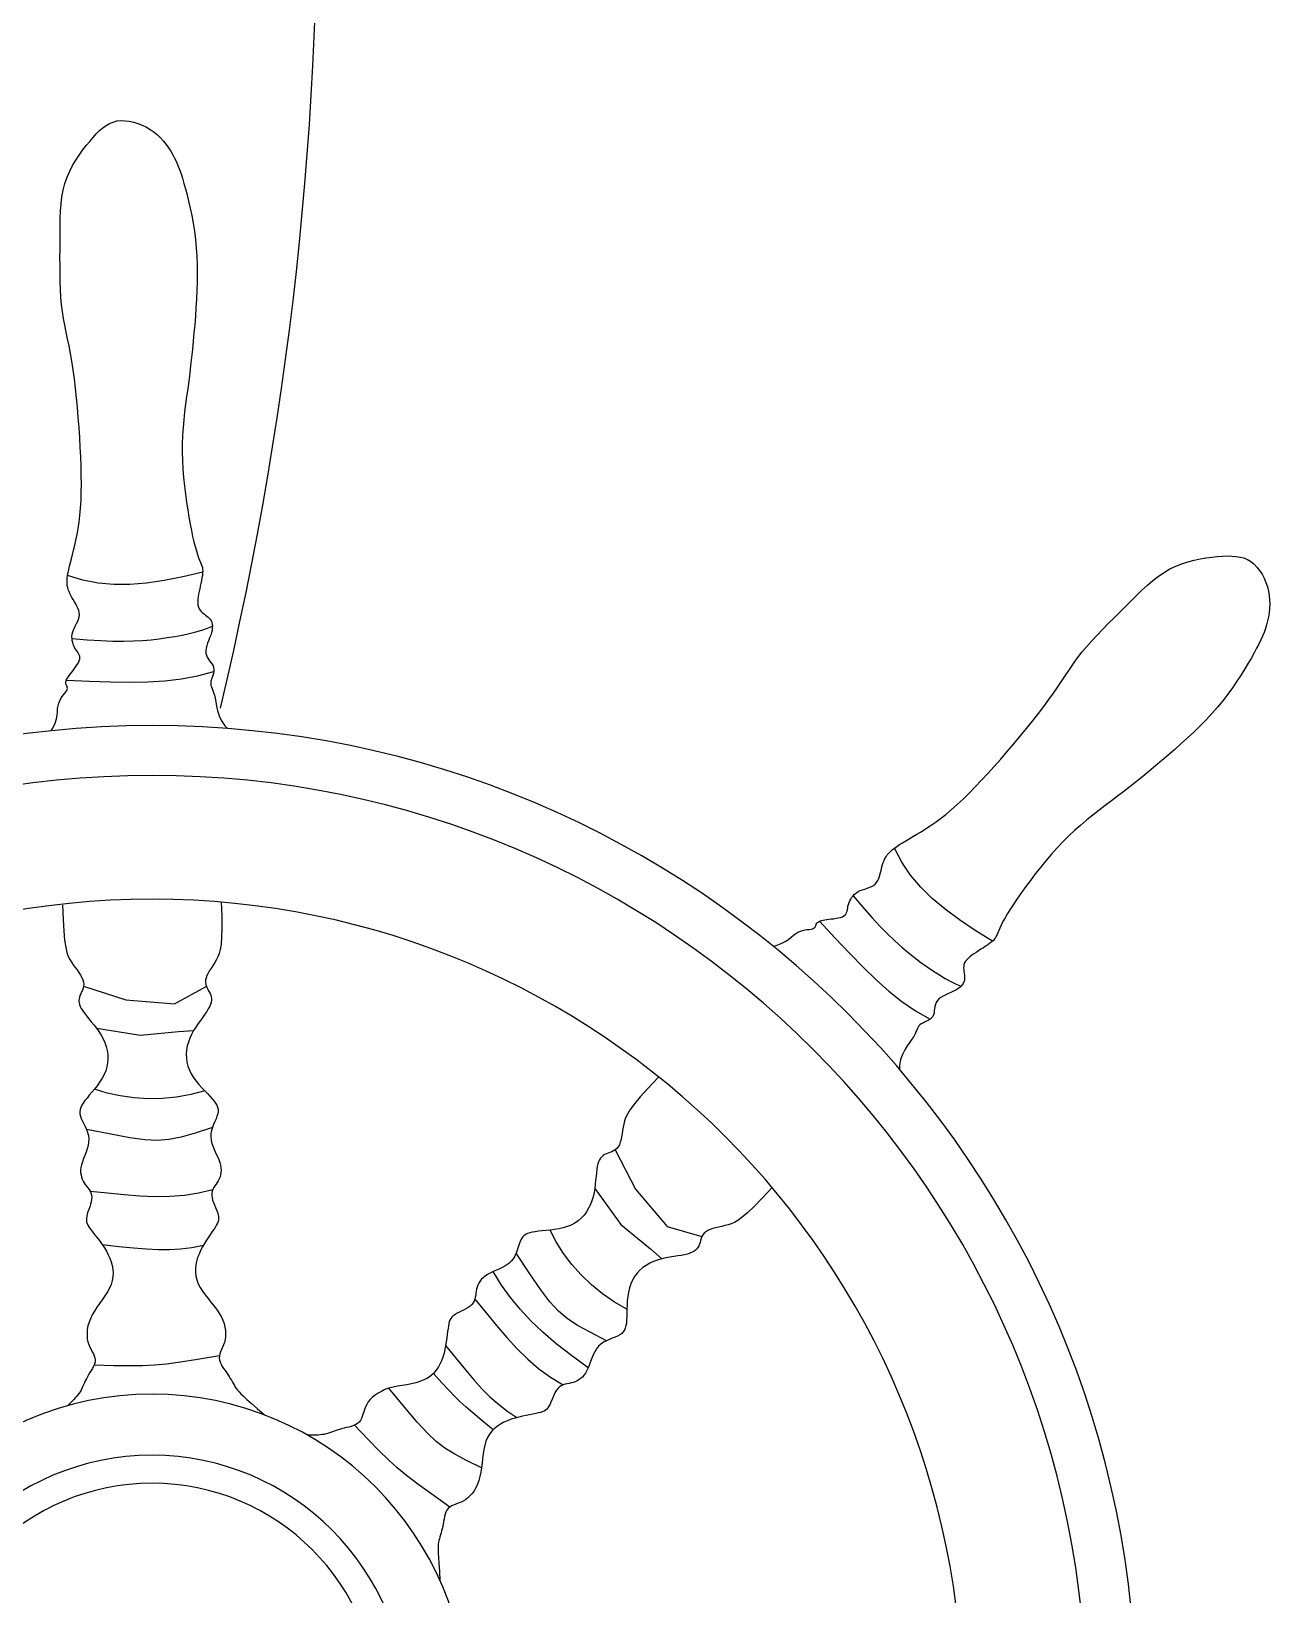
# Model space of a CAD drawing. Header units: millimetres. Extents: x -37 to 8970, y -2 to 4773.
# Drawn here: x 7653.3 to 7745.9, y 1291.1 to 1408.1 of the extents above; entities that cross this region are included whole.
import ezdxf

# ---------------------------------------------------------------- set-up
doc = ezdxf.new("R2010")
doc.units = ezdxf.units.MM

msp = doc.modelspace()

# ---------------------------------------------------------------- linework, layer by layer
at = {"color": 18, "true_color": 0x000000}
for p, q in [((7658.37, 1400.68), (7658.61, 1400.89)), ((7658.61, 1400.89), (7658.86, 1401.07)), ((7658.86, 1401.07), (7659.11, 1401.21)), ((7659.11, 1401.21), (7659.38, 1401.32)), ((7659.38, 1401.32), (7659.66, 1401.4)), ((7659.66, 1401.4), (7659.96, 1401.43)), ((7659.96, 1401.43), (7660.27, 1401.42)), ((7660.27, 1401.42), (7660.59, 1401.38)), ((7660.59, 1401.38), (7660.92, 1401.31)), ((7660.92, 1401.31), (7661.24, 1401.21)), ((7661.24, 1401.21), (7661.56, 1401.08)), ((7661.56, 1401.08), (7661.87, 1400.93)), ((7661.87, 1400.93), (7662.16, 1400.76)), ((7657.37, 1399.56), (7657.63, 1399.87)), ((7657.63, 1399.87), (7657.88, 1400.17)), ((7657.88, 1400.17), (7658.12, 1400.44)), ((7658.12, 1400.44), (7658.37, 1400.68)), ((7662.16, 1400.76), (7662.44, 1400.56)), ((7662.44, 1400.56), (7662.69, 1400.35)), ((7662.69, 1400.35), (7662.92, 1400.13)), ((7662.92, 1400.13), (7663.14, 1399.89)), ((7663.14, 1399.89), (7663.34, 1399.64)), ((7663.34, 1399.64), (7663.52, 1399.39)), ((7656.35, 1398.06), (7656.59, 1398.46)), ((7656.59, 1398.46), (7656.84, 1398.85)), ((7656.84, 1398.85), (7657.1, 1399.21)), ((7657.1, 1399.21), (7657.37, 1399.56)), ((7663.52, 1399.39), (7663.69, 1399.13)), ((7663.69, 1399.13), (7663.84, 1398.87)), ((7663.84, 1398.87), (7663.98, 1398.61)), ((7663.98, 1398.61), (7664.11, 1398.34)), ((7655.93, 1397.18), (7656.13, 1397.63)), ((7656.13, 1397.63), (7656.35, 1398.06)), ((7664.11, 1398.34), (7664.23, 1398.06)), ((7664.23, 1398.06), (7664.35, 1397.76)), ((7664.35, 1397.76), (7664.46, 1397.45)), ((7664.46, 1397.45), (7664.57, 1397.11)), ((7655.55, 1395.72), (7655.64, 1396.23)), ((7655.64, 1396.23), (7655.77, 1396.71)), ((7655.77, 1396.71), (7655.93, 1397.18)), ((7664.57, 1397.11), (7664.68, 1396.73)), ((7664.68, 1396.73), (7664.79, 1396.32)), ((7664.79, 1396.32), (7664.91, 1395.88)), ((7655.44, 1394.67), (7655.49, 1395.2)), ((7655.49, 1395.2), (7655.55, 1395.72)), ((7664.91, 1395.88), (7665.03, 1395.39)), ((7665.03, 1395.39), (7665.15, 1394.87)), ((7655.41, 1393.55), (7655.42, 1394.12)), ((7655.42, 1394.12), (7655.44, 1394.67)), ((7665.15, 1394.87), (7665.26, 1394.32)), ((7665.26, 1394.32), (7665.37, 1393.74)), ((7655.41, 1392.97), (7655.41, 1393.55)), ((7655.41, 1392.38), (7655.41, 1392.97)), ((7665.37, 1393.74), (7665.46, 1393.15)), ((7665.46, 1393.15), (7665.54, 1392.53)), ((7655.4, 1391.18), (7655.41, 1391.78)), ((7655.41, 1391.78), (7655.41, 1392.38)), ((7665.54, 1392.53), (7665.6, 1391.91)), ((7665.6, 1391.91), (7665.65, 1391.28)), ((7655.41, 1390.57), (7655.4, 1391.18)), ((7655.41, 1389.96), (7655.41, 1390.57)), ((7665.65, 1391.28), (7665.67, 1390.64)), ((7665.67, 1390.64), (7665.68, 1390)), ((7655.42, 1389.36), (7655.41, 1389.96)), ((7655.45, 1388.78), (7655.42, 1389.36)), ((7665.67, 1389.35), (7665.65, 1388.71)), ((7665.68, 1390), (7665.67, 1389.35)), ((7655.48, 1388.21), (7655.45, 1388.78)), ((7655.53, 1387.65), (7655.48, 1388.21)), ((7665.62, 1388.06), (7665.58, 1387.42)), ((7665.65, 1388.71), (7665.62, 1388.06)), ((7655.6, 1387.13), (7655.53, 1387.65)), ((7655.68, 1386.61), (7655.6, 1387.13)), ((7665.54, 1386.78), (7665.49, 1386.15)), ((7665.58, 1387.42), (7665.54, 1386.78)), ((7655.77, 1386.11), (7655.68, 1386.61)), ((7655.87, 1385.6), (7655.77, 1386.11)), ((7655.97, 1385.09), (7655.87, 1385.6)), ((7665.49, 1386.15), (7665.43, 1385.53)), ((7656.08, 1384.56), (7655.97, 1385.09)), ((7656.19, 1384), (7656.08, 1384.56)), ((7665.38, 1384.91), (7665.32, 1384.3)), ((7665.43, 1385.53), (7665.38, 1384.91)), ((7656.29, 1383.41), (7656.19, 1384)), ((7656.39, 1382.77), (7656.29, 1383.41)), ((7665.25, 1383.7), (7665.18, 1383.1)), ((7665.32, 1384.3), (7665.25, 1383.7)), ((7656.48, 1382.1), (7656.39, 1382.77)), ((7656.56, 1381.4), (7656.48, 1382.1)), ((7665.11, 1382.51), (7665.04, 1381.92)), ((7665.18, 1383.1), (7665.11, 1382.51)), ((7656.64, 1380.68), (7656.56, 1381.4)), ((7664.96, 1381.34), (7664.88, 1380.77)), ((7665.04, 1381.92), (7664.96, 1381.34)), ((7656.71, 1379.94), (7656.64, 1380.68)), ((7656.77, 1379.2), (7656.71, 1379.94)), ((7664.8, 1380.19), (7664.72, 1379.62)), ((7664.88, 1380.77), (7664.8, 1380.19)), ((7656.83, 1378.45), (7656.77, 1379.2)), ((7664.66, 1379.04), (7664.61, 1378.45)), ((7664.72, 1379.62), (7664.66, 1379.04)), ((7656.88, 1377.71), (7656.83, 1378.45)), ((7656.92, 1376.97), (7656.88, 1377.71)), ((7664.57, 1377.85), (7664.55, 1377.24)), ((7664.61, 1378.45), (7664.57, 1377.85)), ((7656.96, 1376.26), (7656.92, 1376.97)), ((7656.99, 1375.56), (7656.96, 1376.26)), ((7664.55, 1377.24), (7664.55, 1376.62)), ((7664.55, 1376.62), (7664.57, 1375.98)), ((7657, 1374.88), (7656.99, 1375.56)), ((7664.57, 1375.98), (7664.6, 1375.34)), ((7664.6, 1375.34), (7664.65, 1374.7)), ((7657.01, 1374.22), (7657, 1374.88)), ((7657, 1373.59), (7657.01, 1374.22)), ((7664.65, 1374.7), (7664.72, 1374.07)), ((7664.72, 1374.07), (7664.79, 1373.46)), ((7656.95, 1372.41), (7656.99, 1372.98)), ((7656.99, 1372.98), (7657, 1373.59)), ((7664.79, 1373.46), (7664.87, 1372.86)), ((7664.87, 1372.86), (7664.96, 1372.28)), ((7656.84, 1371.37), (7656.9, 1371.87)), ((7656.9, 1371.87), (7656.95, 1372.41)), ((7664.96, 1372.28), (7665.05, 1371.74)), ((7665.05, 1371.74), (7665.14, 1371.22)), ((7656.6, 1370.03), (7656.69, 1370.45)), ((7656.69, 1370.45), (7656.77, 1370.89)), ((7656.77, 1370.89), (7656.84, 1371.37)), ((7665.14, 1371.22), (7665.24, 1370.75)), ((7665.24, 1370.75), (7665.33, 1370.3)), ((7656.34, 1368.95), (7656.42, 1369.28)), ((7656.42, 1369.28), (7656.51, 1369.65)), ((7656.51, 1369.65), (7656.6, 1370.03)), ((7665.33, 1370.3), (7665.43, 1369.9)), ((7665.43, 1369.9), (7665.52, 1369.54)), ((7665.52, 1369.54), (7665.61, 1369.22)), ((7665.61, 1369.22), (7665.7, 1368.94)), ((7656.06, 1367.82), (7656.12, 1368.07)), ((7656.12, 1368.07), (7656.18, 1368.34)), ((7656.18, 1368.34), (7656.26, 1368.63)), ((7656.26, 1368.63), (7656.34, 1368.95)), ((7665.7, 1368.94), (7665.78, 1368.71)), ((7665.78, 1368.71), (7665.85, 1368.52)), ((7665.85, 1368.52), (7665.92, 1368.36)), ((7665.92, 1368.36), (7665.98, 1368.22)), ((7665.98, 1368.22), (7666.03, 1368.1)), ((7666.03, 1368.1), (7666.06, 1367.98)), ((7738.45, 1367.87), (7738.89, 1368.08)), ((7738.89, 1368.08), (7739.34, 1368.26)), ((7739.34, 1368.26), (7739.8, 1368.41)), ((7739.8, 1368.41), (7740.26, 1368.53)), ((7740.26, 1368.53), (7740.71, 1368.62)), ((7740.71, 1368.62), (7741.16, 1368.69)), ((7741.16, 1368.69), (7741.58, 1368.75)), ((7741.58, 1368.75), (7741.99, 1368.79)), ((7741.99, 1368.79), (7742.38, 1368.82)), ((7742.38, 1368.82), (7742.74, 1368.84)), ((7742.74, 1368.84), (7743.09, 1368.83)), ((7743.09, 1368.83), (7743.41, 1368.81)), ((7743.41, 1368.81), (7743.71, 1368.76)), ((7743.71, 1368.76), (7743.99, 1368.69)), ((7743.99, 1368.69), (7744.26, 1368.58)), ((7744.26, 1368.58), (7744.51, 1368.43)), ((7744.51, 1368.43), (7744.74, 1368.24)), ((7744.74, 1368.24), (7744.96, 1368.01)), ((7655.93, 1366.98), (7655.95, 1367.17)), ((7655.94, 1366.8), (7655.93, 1366.98)), ((7655.95, 1367.17), (7655.97, 1367.37)), ((7655.97, 1367.37), (7656.01, 1367.59)), ((7656.01, 1367.59), (7656.06, 1367.82)), ((7665.99, 1367), (7665.95, 1366.79)), ((7666.03, 1367.19), (7665.99, 1367)), ((7666.06, 1367.38), (7666.03, 1367.19)), ((7666.06, 1367.98), (7666.08, 1367.85)), ((7666.08, 1367.56), (7666.06, 1367.38)), ((7666.08, 1367.85), (7666.09, 1367.71)), ((7666.09, 1367.71), (7666.08, 1367.56)), ((7736.77, 1366.65), (7737.18, 1367)), ((7737.18, 1367), (7737.59, 1367.32)), ((7737.59, 1367.32), (7738.01, 1367.61)), ((7738.01, 1367.61), (7738.45, 1367.87)), ((7744.96, 1368.01), (7745.16, 1367.76)), ((7745.16, 1367.76), (7745.34, 1367.48)), ((7745.34, 1367.48), (7745.5, 1367.18)), ((7745.5, 1367.18), (7745.63, 1366.86)), ((7745.63, 1366.86), (7745.74, 1366.54)), ((7655.95, 1366.63), (7655.94, 1366.8)), ((7655.98, 1366.47), (7655.95, 1366.63)), ((7656.02, 1366.32), (7655.98, 1366.47)), ((7656.08, 1366.17), (7656.02, 1366.32)), ((7656.14, 1366.02), (7656.08, 1366.17)), ((7656.21, 1365.87), (7656.14, 1366.02)), ((7656.3, 1365.72), (7656.21, 1365.87)), ((7656.39, 1365.57), (7656.3, 1365.72)), ((7665.74, 1365.79), (7665.72, 1365.62)), ((7665.77, 1365.98), (7665.74, 1365.79)), ((7665.81, 1366.18), (7665.77, 1365.98)), ((7665.86, 1366.38), (7665.81, 1366.18)), ((7665.9, 1366.59), (7665.86, 1366.38)), ((7665.95, 1366.79), (7665.9, 1366.59)), ((7735.55, 1365.48), (7735.96, 1365.89)), ((7735.96, 1365.89), (7736.36, 1366.28)), ((7736.36, 1366.28), (7736.77, 1366.65)), ((7745.74, 1366.54), (7745.83, 1366.21)), ((7745.83, 1366.21), (7745.88, 1365.88)), ((7745.88, 1365.88), (7745.91, 1365.55)), ((7656.49, 1365.41), (7656.39, 1365.57)), ((7656.58, 1365.25), (7656.49, 1365.41)), ((7656.67, 1365.09), (7656.58, 1365.25)), ((7656.75, 1364.92), (7656.67, 1365.09)), ((7656.81, 1364.76), (7656.75, 1364.92)), ((7656.85, 1364.6), (7656.81, 1364.76)), ((7656.86, 1364.43), (7656.85, 1364.6)), ((7665.72, 1365.62), (7665.71, 1365.45)), ((7665.71, 1365.45), (7665.71, 1365.29)), ((7665.71, 1365.29), (7665.73, 1365.15)), ((7665.73, 1365.15), (7665.76, 1365.01)), ((7665.76, 1365.01), (7665.81, 1364.89)), ((7665.81, 1364.89), (7665.89, 1364.78)), ((7665.89, 1364.78), (7665.97, 1364.68)), ((7665.97, 1364.68), (7666.07, 1364.59)), ((7666.07, 1364.59), (7666.18, 1364.51)), ((7734.27, 1364.21), (7734.7, 1364.64)), ((7734.7, 1364.64), (7735.13, 1365.06)), ((7735.13, 1365.06), (7735.55, 1365.48)), ((7745.87, 1364.59), (7745.82, 1364.28)), ((7745.9, 1364.9), (7745.87, 1364.59)), ((7745.92, 1365.22), (7745.9, 1364.9)), ((7745.91, 1365.55), (7745.92, 1365.22)), ((7656.41, 1363.31), (7656.48, 1363.47)), ((7656.48, 1363.47), (7656.57, 1363.63)), ((7656.57, 1363.63), (7656.65, 1363.79)), ((7656.65, 1363.79), (7656.73, 1363.95)), ((7656.73, 1363.95), (7656.79, 1364.11)), ((7656.79, 1364.11), (7656.84, 1364.27)), ((7656.84, 1364.27), (7656.86, 1364.43)), ((7666.18, 1364.51), (7666.29, 1364.42)), ((7666.29, 1364.42), (7666.4, 1364.34)), ((7666.4, 1364.34), (7666.5, 1364.25)), ((7666.5, 1364.25), (7666.6, 1364.16)), ((7666.6, 1364.16), (7666.67, 1364.07)), ((7666.67, 1364.07), (7666.73, 1363.96)), ((7666.73, 1363.96), (7666.77, 1363.84)), ((7666.77, 1363.84), (7666.8, 1363.72)), ((7666.8, 1363.43), (7666.78, 1363.27)), ((7666.8, 1363.72), (7666.81, 1363.58)), ((7666.81, 1363.58), (7666.8, 1363.43)), ((7733.01, 1362.92), (7733.42, 1363.35)), ((7733.42, 1363.35), (7733.84, 1363.78)), ((7733.84, 1363.78), (7734.27, 1364.21)), ((7745.59, 1363.4), (7745.49, 1363.12)), ((7745.68, 1363.68), (7745.59, 1363.4)), ((7745.75, 1363.98), (7745.68, 1363.68)), ((7745.82, 1364.28), (7745.75, 1363.98)), ((7656.3, 1362.82), (7656.32, 1362.99)), ((7656.31, 1362.66), (7656.3, 1362.82)), ((7656.32, 1362.51), (7656.31, 1362.66)), ((7656.32, 1362.99), (7656.36, 1363.15)), ((7656.36, 1362.36), (7656.32, 1362.51)), ((7656.36, 1363.15), (7656.41, 1363.31)), ((7656.4, 1362.21), (7656.36, 1362.36)), ((7656.46, 1362.07), (7656.4, 1362.21)), ((7666.45, 1362.32), (7666.39, 1362.12)), ((7666.53, 1362.53), (7666.45, 1362.32)), ((7666.6, 1362.72), (7666.53, 1362.53)), ((7666.68, 1362.92), (7666.6, 1362.72)), ((7666.74, 1363.1), (7666.68, 1362.92)), ((7666.78, 1363.27), (7666.74, 1363.1)), ((7732.23, 1362.05), (7732.61, 1362.48)), ((7732.61, 1362.48), (7733.01, 1362.92)), ((7745.11, 1362.24), (7744.94, 1361.93)), ((7745.25, 1362.55), (7745.11, 1362.24)), ((7745.38, 1362.84), (7745.25, 1362.55)), ((7745.49, 1363.12), (7745.38, 1362.84)), ((7656.52, 1361.95), (7656.46, 1362.07)), ((7656.59, 1361.83), (7656.52, 1361.95)), ((7656.67, 1361.73), (7656.59, 1361.83)), ((7656.74, 1361.63), (7656.67, 1361.73)), ((7656.8, 1361.53), (7656.74, 1361.63)), ((7656.85, 1361.43), (7656.8, 1361.53)), ((7656.89, 1361.33), (7656.85, 1361.43)), ((7656.85, 1360.98), (7656.89, 1361.11)), ((7656.9, 1361.22), (7656.89, 1361.33)), ((7656.89, 1361.11), (7656.9, 1361.22)), ((7666.34, 1361.93), (7666.31, 1361.74)), ((7666.31, 1361.74), (7666.32, 1361.57)), ((7666.32, 1361.57), (7666.36, 1361.41)), ((7666.39, 1362.12), (7666.34, 1361.93)), ((7666.36, 1361.41), (7666.42, 1361.26)), ((7666.42, 1361.26), (7666.51, 1361.12)), ((7666.51, 1361.12), (7666.6, 1360.99)), ((7731.24, 1360.79), (7731.54, 1361.21)), ((7731.54, 1361.21), (7731.87, 1361.63)), ((7731.87, 1361.63), (7732.23, 1362.05)), ((7744.55, 1361.21), (7744.31, 1360.81)), ((7744.76, 1361.58), (7744.55, 1361.21)), ((7744.94, 1361.93), (7744.76, 1361.58)), ((7656.01, 1359.77), (7656.09, 1359.89)), ((7656.09, 1359.89), (7656.18, 1360.01)), ((7656.18, 1360.01), (7656.28, 1360.14)), ((7656.28, 1360.14), (7656.38, 1360.27)), ((7656.38, 1360.27), (7656.49, 1360.42)), ((7656.49, 1360.42), (7656.6, 1360.56)), ((7656.6, 1360.56), (7656.7, 1360.71)), ((7656.7, 1360.71), (7656.78, 1360.85)), ((7656.78, 1360.85), (7656.85, 1360.98)), ((7666.6, 1360.99), (7666.7, 1360.86)), ((7666.7, 1360.86), (7666.79, 1360.74)), ((7666.79, 1360.74), (7666.86, 1360.61)), ((7666.83, 1359.9), (7666.79, 1359.75)), ((7666.88, 1360.04), (7666.83, 1359.9)), ((7666.86, 1360.61), (7666.9, 1360.48)), ((7666.91, 1360.19), (7666.88, 1360.04)), ((7666.9, 1360.48), (7666.92, 1360.34)), ((7666.92, 1360.34), (7666.91, 1360.19)), ((7730.37, 1359.5), (7730.66, 1359.94)), ((7730.66, 1359.94), (7730.95, 1360.37)), ((7730.95, 1360.37), (7731.24, 1360.79)), ((7743.77, 1359.93), (7743.46, 1359.46)), ((7744.05, 1360.38), (7743.77, 1359.93)), ((7744.31, 1360.81), (7744.05, 1360.38)), ((7655.77, 1358.56), (7655.85, 1358.67)), ((7655.84, 1359.35), (7655.85, 1359.42)), ((7655.84, 1359.28), (7655.84, 1359.35)), ((7655.86, 1359.22), (7655.84, 1359.28)), ((7655.85, 1359.42), (7655.87, 1359.5)), ((7655.85, 1358.67), (7655.91, 1358.76)), ((7655.88, 1359.16), (7655.86, 1359.22)), ((7655.87, 1359.5), (7655.9, 1359.58)), ((7655.91, 1359.11), (7655.88, 1359.16)), ((7655.9, 1359.58), (7655.95, 1359.67)), ((7655.93, 1359.05), (7655.91, 1359.11)), ((7655.91, 1358.76), (7655.94, 1358.85)), ((7655.95, 1358.99), (7655.93, 1359.05)), ((7655.94, 1358.85), (7655.96, 1358.92)), ((7655.95, 1359.67), (7656.01, 1359.77)), ((7655.96, 1358.92), (7655.95, 1358.99)), ((7666.7, 1359.48), (7666.68, 1359.36)), ((7666.68, 1359.36), (7666.68, 1359.25)), ((7666.68, 1359.25), (7666.7, 1359.14)), ((7666.74, 1359.61), (7666.7, 1359.48)), ((7666.7, 1359.14), (7666.74, 1359.04)), ((7666.79, 1359.75), (7666.74, 1359.61)), ((7666.74, 1359.04), (7666.79, 1358.92)), ((7666.79, 1358.92), (7666.84, 1358.78)), ((7666.84, 1358.78), (7666.9, 1358.62)), ((7729.75, 1358.58), (7730.07, 1359.05)), ((7730.07, 1359.05), (7730.37, 1359.5)), ((7743.13, 1358.98), (7742.78, 1358.49)), ((7743.46, 1359.46), (7743.13, 1358.98)), ((7655.23, 1357.41), (7655.26, 1357.62)), ((7655.26, 1357.62), (7655.31, 1357.82)), ((7655.31, 1357.82), (7655.39, 1358)), ((7655.39, 1358), (7655.48, 1358.16)), ((7655.48, 1358.16), (7655.58, 1358.31)), ((7655.58, 1358.31), (7655.68, 1358.44)), ((7655.68, 1358.44), (7655.77, 1358.56)), ((7666.9, 1358.62), (7666.96, 1358.43)), ((7666.96, 1358.43), (7667.01, 1358.19)), ((7667.01, 1358.19), (7667.06, 1357.91)), ((7667.06, 1357.91), (7667.11, 1357.59)), ((7667.11, 1357.59), (7667.2, 1357.24)), ((7728.61, 1357.04), (7729.02, 1357.57)), ((7729.02, 1357.57), (7729.4, 1358.09)), ((7729.4, 1358.09), (7729.75, 1358.58)), ((7742, 1357.52), (7741.59, 1357.04)), ((7742.4, 1358), (7742, 1357.52)), ((7742.78, 1358.49), (7742.4, 1358)), ((7655.04, 1356.32), (7655.14, 1356.64)), ((7655.14, 1356.64), (7655.19, 1356.93)), ((7655.19, 1356.93), (7655.22, 1357.18)), ((7655.22, 1357.18), (7655.23, 1357.41)), ((7667.2, 1357.24), (7667.32, 1356.87)), ((7667.32, 1356.87), (7667.49, 1356.5)), ((7667.49, 1356.5), (7667.74, 1356.13)), ((7727.72, 1355.92), (7728.18, 1356.48)), ((7728.18, 1356.48), (7728.61, 1357.04)), ((7741.15, 1356.57), (7740.7, 1356.11)), ((7741.59, 1357.04), (7741.15, 1356.57)), ((7654.74, 1355.75), (7654.88, 1355.96)), ((7654.88, 1355.96), (7655.04, 1356.32)), ((7667.74, 1356.13), (7667.94, 1355.92)), ((7726.77, 1354.77), (7727.25, 1355.35)), ((7727.25, 1355.35), (7727.72, 1355.92)), ((7739.77, 1355.22), (7739.29, 1354.79)), ((7740.24, 1355.66), (7739.77, 1355.22)), ((7740.7, 1356.11), (7740.24, 1355.66)), ((7725.79, 1353.64), (7726.28, 1354.2)), ((7726.28, 1354.2), (7726.77, 1354.77)), ((7738.81, 1354.36), (7738.33, 1353.94)), ((7739.29, 1354.79), (7738.81, 1354.36)), ((7724.82, 1352.56), (7725.3, 1353.09)), ((7725.3, 1353.09), (7725.79, 1353.64)), ((7737.37, 1353.12), (7736.89, 1352.73)), ((7737.85, 1353.53), (7737.37, 1353.12)), ((7738.33, 1353.94), (7737.85, 1353.53)), ((7723.88, 1351.55), (7724.35, 1352.05)), ((7724.35, 1352.05), (7724.82, 1352.56)), ((7735.95, 1351.96), (7735.47, 1351.58)), ((7736.42, 1352.34), (7735.95, 1351.96)), ((7736.89, 1352.73), (7736.42, 1352.34)), ((7722.53, 1350.23), (7722.97, 1350.64)), ((7722.97, 1350.64), (7723.42, 1351.08)), ((7723.42, 1351.08), (7723.88, 1351.55)), ((7734.07, 1350.5), (7733.61, 1350.15)), ((7734.54, 1350.86), (7734.07, 1350.5)), ((7735.01, 1351.22), (7734.54, 1350.86)), ((7735.47, 1351.58), (7735.01, 1351.22)), ((7721.28, 1349.19), (7721.68, 1349.5)), ((7721.68, 1349.5), (7722.1, 1349.85)), ((7722.1, 1349.85), (7722.53, 1350.23)), ((7732.69, 1349.45), (7732.23, 1349.08)), ((7733.15, 1349.8), (7732.69, 1349.45)), ((7733.61, 1350.15), (7733.15, 1349.8)), ((7719.51, 1348.01), (7719.83, 1348.2)), ((7719.83, 1348.2), (7720.17, 1348.41)), ((7720.17, 1348.41), (7720.52, 1348.65)), ((7720.52, 1348.65), (7720.89, 1348.9)), ((7720.89, 1348.9), (7721.28, 1349.19)), ((7731.33, 1348.31), (7730.88, 1347.89)), ((7731.78, 1348.7), (7731.33, 1348.31)), ((7732.23, 1349.08), (7731.78, 1348.7)), ((7717.68, 1346.85), (7717.84, 1346.98)), ((7717.84, 1346.98), (7718.02, 1347.1)), ((7718.02, 1347.1), (7718.22, 1347.23)), ((7718.22, 1347.23), (7718.44, 1347.37)), ((7718.44, 1347.37), (7718.68, 1347.51)), ((7718.68, 1347.51), (7718.94, 1347.67)), ((7718.94, 1347.67), (7719.21, 1347.83)), ((7719.21, 1347.83), (7719.51, 1348.01)), ((7730.01, 1346.99), (7729.58, 1346.51)), ((7730.44, 1347.45), (7730.01, 1346.99)), ((7730.88, 1347.89), (7730.44, 1347.45)), ((7716.95, 1345.74), (7717, 1345.9)), ((7717, 1345.9), (7717.06, 1346.05)), ((7717.06, 1346.05), (7717.13, 1346.2)), ((7717.13, 1346.2), (7717.21, 1346.33)), ((7717.21, 1346.33), (7717.3, 1346.47)), ((7717.3, 1346.47), (7717.41, 1346.6)), ((7717.41, 1346.6), (7717.54, 1346.72)), ((7717.54, 1346.72), (7717.68, 1346.85)), ((7729.16, 1346.02), (7728.76, 1345.53)), ((7729.58, 1346.51), (7729.16, 1346.02)), ((7716.59, 1344.54), (7716.66, 1344.7)), ((7716.66, 1344.7), (7716.72, 1344.87)), ((7716.72, 1344.87), (7716.77, 1345.04)), ((7716.77, 1345.04), (7716.82, 1345.22)), ((7716.82, 1345.22), (7716.86, 1345.4)), ((7716.86, 1345.4), (7716.9, 1345.58)), ((7716.9, 1345.58), (7716.95, 1345.74)), ((7728.38, 1345.04), (7728.01, 1344.56)), ((7728.76, 1345.53), (7728.38, 1345.04)), ((7714.75, 1343.41), (7714.86, 1343.53)), ((7714.86, 1343.53), (7714.99, 1343.63)), ((7714.99, 1343.63), (7715.13, 1343.72)), ((7715.13, 1343.72), (7715.28, 1343.79)), ((7715.28, 1343.79), (7715.45, 1343.86)), ((7715.45, 1343.86), (7715.62, 1343.91)), ((7715.62, 1343.91), (7715.79, 1343.97)), ((7715.79, 1343.97), (7715.96, 1344.03)), ((7715.96, 1344.03), (7716.11, 1344.09)), ((7716.11, 1344.09), (7716.26, 1344.17)), ((7716.26, 1344.17), (7716.39, 1344.27)), ((7716.39, 1344.27), (7716.5, 1344.4)), ((7716.5, 1344.4), (7716.59, 1344.54)), ((7727.34, 1343.65), (7727.05, 1343.22)), ((7727.67, 1344.1), (7727.34, 1343.65)), ((7728.01, 1344.56), (7727.67, 1344.1)), ((7714.29, 1342.26), (7714.32, 1342.37)), ((7714.32, 1342.37), (7714.34, 1342.49)), ((7714.34, 1342.49), (7714.36, 1342.62)), ((7714.36, 1342.62), (7714.4, 1342.75)), ((7714.4, 1342.75), (7714.44, 1342.89)), ((7714.44, 1342.89), (7714.5, 1343.02)), ((7714.5, 1343.02), (7714.57, 1343.16)), ((7714.57, 1343.16), (7714.65, 1343.29)), ((7714.65, 1343.29), (7714.75, 1343.41)), ((7726.53, 1342.43), (7726.31, 1342.08)), ((7726.78, 1342.81), (7726.53, 1342.43)), ((7727.05, 1343.22), (7726.78, 1342.81)), ((7711.9, 1341.06), (7711.93, 1341.12)), ((7711.93, 1341.12), (7711.95, 1341.18)), ((7711.95, 1341.18), (7711.97, 1341.24)), ((7711.97, 1341.24), (7711.99, 1341.29)), ((7711.99, 1341.29), (7712.03, 1341.35)), ((7712.03, 1341.35), (7712.07, 1341.4)), ((7712.07, 1341.4), (7712.13, 1341.44)), ((7712.13, 1341.44), (7712.2, 1341.48)), ((7712.2, 1341.48), (7712.28, 1341.52)), ((7712.28, 1341.52), (7712.38, 1341.55)), ((7712.38, 1341.55), (7712.5, 1341.58)), ((7712.5, 1341.58), (7712.63, 1341.6)), ((7712.63, 1341.6), (7712.78, 1341.62)), ((7712.78, 1341.62), (7712.94, 1341.65)), ((7712.94, 1341.65), (7713.11, 1341.67)), ((7713.11, 1341.67), (7713.29, 1341.69)), ((7713.29, 1341.69), (7713.47, 1341.72)), ((7713.47, 1341.72), (7713.64, 1341.75)), ((7713.64, 1341.75), (7713.8, 1341.79)), ((7713.8, 1341.79), (7713.94, 1341.84)), ((7713.94, 1341.84), (7714.06, 1341.9)), ((7714.06, 1341.9), (7714.15, 1341.97)), ((7714.15, 1341.97), (7714.22, 1342.06)), ((7714.22, 1342.06), (7714.26, 1342.15)), ((7714.26, 1342.15), (7714.29, 1342.26)), ((7725.83, 1341.21), (7725.72, 1340.99)), ((7725.96, 1341.47), (7725.83, 1341.21)), ((7726.12, 1341.76), (7725.96, 1341.47)), ((7726.31, 1342.08), (7726.12, 1341.76)), ((7709.37, 1339.82), (7709.66, 1339.98)), ((7709.66, 1339.98), (7709.9, 1340.14)), ((7709.9, 1340.14), (7710.1, 1340.31)), ((7710.1, 1340.31), (7710.28, 1340.46)), ((7710.28, 1340.46), (7710.45, 1340.59)), ((7710.45, 1340.59), (7710.62, 1340.69)), ((7710.62, 1340.69), (7710.8, 1340.76)), ((7710.8, 1340.76), (7710.98, 1340.81)), ((7710.98, 1340.81), (7711.15, 1340.85)), ((7711.15, 1340.85), (7711.32, 1340.87)), ((7711.32, 1340.87), (7711.47, 1340.89)), ((7711.47, 1340.89), (7711.6, 1340.91)), ((7711.6, 1340.91), (7711.71, 1340.93)), ((7711.71, 1340.93), (7711.79, 1340.97)), ((7711.79, 1340.97), (7711.85, 1341.01)), ((7711.85, 1341.01), (7711.9, 1341.06)), ((7725.12, 1339.96), (7724.98, 1339.85)), ((7725.24, 1340.06), (7725.12, 1339.96)), ((7725.33, 1340.17), (7725.24, 1340.06)), ((7725.4, 1340.27), (7725.33, 1340.17)), ((7725.46, 1340.38), (7725.4, 1340.27)), ((7725.52, 1340.5), (7725.46, 1340.38)), ((7725.58, 1340.64), (7725.52, 1340.5)), ((7725.64, 1340.8), (7725.58, 1340.64)), ((7725.72, 1340.99), (7725.64, 1340.8)), ((7708.76, 1339.63), (7709, 1339.69)), ((7709, 1339.69), (7709.37, 1339.82)), ((7723.49, 1338.84), (7723.37, 1338.73)), ((7723.63, 1338.95), (7723.49, 1338.84)), ((7723.79, 1339.06), (7723.63, 1338.95)), ((7723.95, 1339.17), (7723.79, 1339.06)), ((7724.13, 1339.29), (7723.95, 1339.17)), ((7724.31, 1339.4), (7724.13, 1339.29)), ((7724.49, 1339.51), (7724.31, 1339.4)), ((7724.66, 1339.63), (7724.49, 1339.51)), ((7724.83, 1339.74), (7724.66, 1339.63)), ((7724.98, 1339.85), (7724.83, 1339.74)), ((7723.02, 1338.14), (7723.01, 1338)), ((7723.01, 1338), (7723.02, 1337.87)), ((7723.04, 1338.26), (7723.02, 1338.14)), ((7723.02, 1337.87), (7723.04, 1337.73)), ((7723.09, 1338.39), (7723.04, 1338.26)), ((7723.04, 1337.73), (7723.05, 1337.59)), ((7723.16, 1338.51), (7723.09, 1338.39)), ((7723.26, 1338.62), (7723.16, 1338.51)), ((7723.37, 1338.73), (7723.26, 1338.62)), ((7657.17, 1336.63), (7660.33, 1335.62)), ((7663.97, 1335.32), (7666.34, 1336.62)), ((7722.58, 1336.44), (7722.43, 1336.35)), ((7722.72, 1336.53), (7722.58, 1336.44)), ((7722.82, 1336.63), (7722.72, 1336.53)), ((7722.91, 1336.73), (7722.82, 1336.63)), ((7722.98, 1336.84), (7722.91, 1336.73)), ((7723.04, 1336.96), (7722.98, 1336.84)), ((7723.07, 1337.07), (7723.04, 1336.96)), ((7723.05, 1337.59), (7723.07, 1337.46)), ((7723.07, 1337.46), (7723.08, 1337.33)), ((7723.08, 1337.2), (7723.07, 1337.07)), ((7723.08, 1337.33), (7723.08, 1337.2)), ((7660.33, 1335.62), (7663.97, 1335.32)), ((7720.91, 1335.27), (7720.87, 1335.11)), ((7720.96, 1335.42), (7720.91, 1335.27)), ((7721.05, 1335.56), (7720.96, 1335.42)), ((7721.17, 1335.68), (7721.05, 1335.56)), ((7721.32, 1335.8), (7721.17, 1335.68)), ((7721.49, 1335.9), (7721.32, 1335.8)), ((7721.68, 1336), (7721.49, 1335.9)), ((7721.88, 1336.09), (7721.68, 1336)), ((7722.07, 1336.17), (7721.88, 1336.09)), ((7722.26, 1336.26), (7722.07, 1336.17)), ((7722.43, 1336.35), (7722.26, 1336.26)), ((7720.5, 1334.17), (7720.37, 1334.08)), ((7720.61, 1334.26), (7720.5, 1334.17)), ((7720.7, 1334.37), (7720.61, 1334.26)), ((7720.76, 1334.5), (7720.7, 1334.37)), ((7720.8, 1334.64), (7720.76, 1334.5)), ((7720.82, 1334.79), (7720.8, 1334.64)), ((7720.84, 1334.95), (7720.82, 1334.79)), ((7720.87, 1335.11), (7720.84, 1334.95)), ((7658.13, 1333.5), (7661.42, 1332.96)), ((7661.42, 1332.96), (7664.27, 1333.25)), ((7664.27, 1333.25), (7665.4, 1333.31)), ((7719.38, 1333.06), (7719.28, 1332.88)), ((7719.45, 1333.22), (7719.38, 1333.06)), ((7719.51, 1333.35), (7719.45, 1333.22)), ((7719.56, 1333.47), (7719.51, 1333.35)), ((7719.61, 1333.57), (7719.56, 1333.47)), ((7719.67, 1333.66), (7719.61, 1333.57)), ((7719.75, 1333.74), (7719.67, 1333.66)), ((7719.85, 1333.81), (7719.75, 1333.74)), ((7719.97, 1333.88), (7719.85, 1333.81)), ((7720.1, 1333.94), (7719.97, 1333.88)), ((7720.24, 1334.01), (7720.1, 1333.94)), ((7720.37, 1334.08), (7720.24, 1334.01)), ((7718.61, 1331.88), (7718.44, 1331.53)), ((7718.8, 1332.18), (7718.61, 1331.88)), ((7718.99, 1332.45), (7718.8, 1332.18)), ((7719.15, 1332.68), (7718.99, 1332.45)), ((7719.28, 1332.88), (7719.15, 1332.68)), ((7718.22, 1330.71), (7718.21, 1330.41)), ((7718.3, 1331.14), (7718.22, 1330.71)), ((7718.44, 1331.53), (7718.3, 1331.14)), ((7696.95, 1324.39), (7698.47, 1321.44)), ((7695.42, 1321.5), (7697.36, 1318.79)), ((7698.47, 1321.44), (7700.84, 1318.66)), ((7697.36, 1318.79), (7699.58, 1316.98)), ((7700.84, 1318.66), (7703.43, 1317.9)), ((7699.58, 1316.98), (7700.43, 1316.23))]:
    msp.add_line(p, q, dxfattribs=at)
for points in [[(7666.09, 1367.63), (7664.6, 1367.28), (7663.21, 1367), (7661.89, 1366.81), (7660.64, 1366.7), (7659.43, 1366.7), (7658.26, 1366.8), (7657.11, 1367.02), (7655.97, 1367.37)], [(7656.31, 1362.66), (7657.44, 1362.56), (7658.45, 1362.5), (7659.36, 1362.47), (7660.17, 1362.46), (7660.91, 1362.48), (7661.59, 1362.52), (7662.22, 1362.57), (7662.83, 1362.64), (7663.42, 1362.73), (7663.99, 1362.82), (7664.55, 1362.92), (7665.07, 1363.03), (7665.56, 1363.16), (7666.02, 1363.29), (7666.44, 1363.43), (7666.81, 1363.58)], [(7655.89, 1359.54), (7657.61, 1359.47), (7659.18, 1359.42), (7660.63, 1359.4), (7661.98, 1359.42), (7663.26, 1359.5), (7664.49, 1359.65), (7665.7, 1359.87), (7666.91, 1360.19)], [(7725.18, 1340.01), (7723.88, 1340.81), (7722.7, 1341.6), (7721.63, 1342.39), (7720.67, 1343.2), (7719.81, 1344.05), (7719.05, 1344.95), (7718.4, 1345.92), (7717.84, 1346.98)], [(7655.6, 1342.71), (7655.64, 1341.63), (7655.69, 1340.76), (7655.75, 1340.08), (7655.83, 1339.56), (7655.92, 1339.17), (7656.02, 1338.87), (7656.13, 1338.64), (7656.26, 1338.43), (7656.39, 1338.24), (7656.54, 1338.04), (7656.68, 1337.85), (7656.81, 1337.66), (7656.94, 1337.47), (7657.04, 1337.29), (7657.12, 1337.11), (7657.17, 1336.95), (7657.19, 1336.79), (7657.17, 1336.63), (7657.14, 1336.49), (7657.09, 1336.34), (7657.02, 1336.21), (7656.96, 1336.07), (7656.9, 1335.94), (7656.86, 1335.81), (7656.83, 1335.68), (7656.82, 1335.54), (7656.84, 1335.4), (7656.87, 1335.26), (7656.92, 1335.11), (7657, 1334.96), (7657.11, 1334.79), (7657.24, 1334.61), (7657.39, 1334.41), (7657.56, 1334.2), (7657.74, 1333.98), (7657.94, 1333.75), (7658.13, 1333.5), (7658.31, 1333.25), (7658.48, 1332.98), (7658.64, 1332.7), (7658.77, 1332.42), (7658.87, 1332.12), (7658.94, 1331.82), (7658.98, 1331.52), (7658.99, 1331.22), (7658.97, 1330.91), (7658.92, 1330.61), (7658.83, 1330.31), (7658.7, 1330.02), (7658.55, 1329.74), (7658.37, 1329.46), (7658.18, 1329.19), (7657.99, 1328.94), (7657.79, 1328.7), (7657.6, 1328.47), (7657.43, 1328.26), (7657.27, 1328.07), (7657.14, 1327.89), (7657.04, 1327.72), (7656.96, 1327.56), (7656.91, 1327.4), (7656.88, 1327.24), (7656.89, 1327.08), (7656.93, 1326.91), (7656.99, 1326.73), (7657.08, 1326.54), (7657.18, 1326.34), (7657.29, 1326.14), (7657.39, 1325.92), (7657.47, 1325.69), (7657.54, 1325.46), (7657.57, 1325.22), (7657.55, 1324.97), (7657.51, 1324.72), (7657.44, 1324.47), (7657.36, 1324.22), (7657.26, 1323.97), (7657.17, 1323.73), (7657.08, 1323.49), (7657.02, 1323.27), (7656.97, 1323.06), (7656.95, 1322.86), (7656.95, 1322.68), (7656.98, 1322.51), (7657.01, 1322.35), (7657.07, 1322.2), (7657.14, 1322.05), (7657.22, 1321.92), (7657.3, 1321.79), (7657.4, 1321.67), (7657.49, 1321.54), (7657.58, 1321.42), (7657.66, 1321.29), (7657.72, 1321.16), (7657.76, 1321.01), (7657.78, 1320.85), (7657.77, 1320.68), (7657.74, 1320.5), (7657.69, 1320.31), (7657.63, 1320.12), (7657.57, 1319.93), (7657.5, 1319.74), (7657.45, 1319.57), (7657.41, 1319.4), (7657.38, 1319.26), (7657.38, 1319.12), (7657.4, 1319), (7657.43, 1318.87), (7657.49, 1318.75), (7657.57, 1318.62), (7657.66, 1318.48), (7657.78, 1318.33), (7657.92, 1318.15), (7658.07, 1317.96), (7658.23, 1317.75), (7658.4, 1317.53), (7658.56, 1317.3), (7658.73, 1317.05), (7658.88, 1316.8), (7659.02, 1316.54), (7659.14, 1316.27), (7659.24, 1316), (7659.32, 1315.73), (7659.37, 1315.45), (7659.39, 1315.17), (7659.37, 1314.89), (7659.32, 1314.61), (7659.23, 1314.32), (7659.11, 1314.03), (7658.95, 1313.75), (7658.77, 1313.46), (7658.57, 1313.17), (7658.37, 1312.89), (7658.17, 1312.6), (7657.99, 1312.31), (7657.82, 1312.03), (7657.69, 1311.75), (7657.58, 1311.48), (7657.5, 1311.21), (7657.45, 1310.94), (7657.43, 1310.69), (7657.43, 1310.45), (7657.45, 1310.22), (7657.5, 1310.01), (7657.56, 1309.81), (7657.64, 1309.62), (7657.73, 1309.45), (7657.82, 1309.28), (7657.9, 1309.13), (7657.97, 1308.97), (7658.02, 1308.82), (7658.04, 1308.67), (7658.03, 1308.51), (7657.99, 1308.35), (7657.92, 1308.19), (7657.84, 1308.03), (7657.75, 1307.87), (7657.65, 1307.71), (7657.55, 1307.55), (7657.46, 1307.39), (7657.38, 1307.24), (7657.3, 1307.09), (7657.23, 1306.94), (7657.17, 1306.8), (7657.1, 1306.66), (7657.04, 1306.53), (7656.98, 1306.41), (7656.91, 1306.28), (7656.83, 1306.17), (7656.75, 1306.05), (7656.65, 1305.93), (7656.55, 1305.82), (7656.43, 1305.69), (7656.3, 1305.55), (7656.15, 1305.41), (7655.99, 1305.24)], [(7667.47, 1342.94), (7667.51, 1341.85), (7667.52, 1340.98), (7667.5, 1340.3), (7667.46, 1339.78), (7667.4, 1339.38), (7667.32, 1339.08), (7667.22, 1338.84), (7667.11, 1338.63), (7666.98, 1338.42), (7666.86, 1338.22), (7666.73, 1338.01), (7666.6, 1337.81), (7666.49, 1337.62), (7666.4, 1337.43), (7666.33, 1337.25), (7666.29, 1337.08), (7666.29, 1336.92), (7666.31, 1336.77), (7666.36, 1336.62), (7666.42, 1336.48), (7666.49, 1336.35), (7666.56, 1336.22), (7666.63, 1336.09), (7666.68, 1335.96), (7666.72, 1335.83), (7666.74, 1335.7), (7666.73, 1335.56), (7666.71, 1335.42), (7666.66, 1335.27), (7666.59, 1335.1), (7666.5, 1334.93), (7666.39, 1334.74), (7666.25, 1334.54), (7666.09, 1334.32), (7665.92, 1334.08), (7665.74, 1333.84), (7665.57, 1333.58), (7665.4, 1333.31), (7665.25, 1333.03), (7665.11, 1332.75), (7665.01, 1332.45), (7664.93, 1332.16), (7664.87, 1331.85), (7664.85, 1331.55), (7664.86, 1331.24), (7664.9, 1330.94), (7664.98, 1330.64), (7665.09, 1330.35), (7665.23, 1330.07), (7665.4, 1329.79), (7665.59, 1329.53), (7665.8, 1329.28), (7666.02, 1329.04), (7666.23, 1328.81), (7666.43, 1328.6), (7666.62, 1328.4), (7666.78, 1328.21), (7666.93, 1328.04), (7667.04, 1327.88), (7667.13, 1327.73), (7667.19, 1327.57), (7667.23, 1327.42), (7667.23, 1327.25), (7667.21, 1327.08), (7667.15, 1326.9), (7667.08, 1326.71), (7666.99, 1326.5), (7666.9, 1326.29), (7666.81, 1326.06), (7666.74, 1325.83), (7666.7, 1325.6), (7666.68, 1325.35), (7666.71, 1325.11), (7666.77, 1324.86), (7666.86, 1324.61), (7666.96, 1324.37), (7667.07, 1324.12), (7667.18, 1323.89), (7667.28, 1323.66), (7667.36, 1323.44), (7667.42, 1323.24), (7667.45, 1323.04), (7667.46, 1322.86), (7667.45, 1322.69), (7667.42, 1322.52), (7667.38, 1322.37), (7667.32, 1322.22), (7667.25, 1322.08), (7667.17, 1321.95), (7667.09, 1321.82), (7667, 1321.69), (7666.92, 1321.56), (7666.85, 1321.43), (7666.8, 1321.29), (7666.77, 1321.14), (7666.76, 1320.98), (7666.78, 1320.81), (7666.82, 1320.63), (7666.88, 1320.45), (7666.96, 1320.26), (7667.03, 1320.07), (7667.11, 1319.89), (7667.18, 1319.72), (7667.23, 1319.56), (7667.26, 1319.41), (7667.27, 1319.28), (7667.27, 1319.15), (7667.24, 1319.03), (7667.19, 1318.9), (7667.12, 1318.77), (7667.03, 1318.62), (7666.93, 1318.46), (7666.8, 1318.28), (7666.66, 1318.08), (7666.52, 1317.86), (7666.37, 1317.63), (7666.21, 1317.38), (7666.07, 1317.12), (7665.93, 1316.86), (7665.81, 1316.59), (7665.7, 1316.32), (7665.62, 1316.04), (7665.57, 1315.77), (7665.54, 1315.49), (7665.54, 1315.21), (7665.57, 1314.93), (7665.64, 1314.65), (7665.74, 1314.37), (7665.89, 1314.09), (7666.07, 1313.81), (7666.27, 1313.54), (7666.48, 1313.27), (7666.7, 1312.99), (7666.92, 1312.72), (7667.12, 1312.45), (7667.3, 1312.18), (7667.46, 1311.91), (7667.58, 1311.64), (7667.68, 1311.38), (7667.75, 1311.12), (7667.79, 1310.87), (7667.8, 1310.62), (7667.79, 1310.39), (7667.76, 1310.18), (7667.71, 1309.97), (7667.64, 1309.78), (7667.57, 1309.61), (7667.49, 1309.44), (7667.42, 1309.27), (7667.36, 1309.12), (7667.33, 1308.96), (7667.32, 1308.81), (7667.34, 1308.65), (7667.39, 1308.49), (7667.46, 1308.34), (7667.55, 1308.18), (7667.65, 1308.03), (7667.76, 1307.87), (7667.87, 1307.72), (7667.97, 1307.57), (7668.07, 1307.42), (7668.15, 1307.28), (7668.23, 1307.14), (7668.31, 1307), (7668.38, 1306.87), (7668.45, 1306.74), (7668.52, 1306.62), (7668.6, 1306.5), (7668.69, 1306.39), (7668.8, 1306.27), (7668.94, 1306.12), (7669.13, 1305.94), (7669.39, 1305.7), (7669.73, 1305.4), (7670.16, 1305.02), (7670.7, 1304.55)], [(7714.75, 1343.41), (7715.48, 1342.54), (7716.15, 1341.78), (7716.77, 1341.11), (7717.34, 1340.53), (7717.87, 1340.02), (7718.38, 1339.57), (7718.87, 1339.16), (7719.35, 1338.78), (7719.82, 1338.42), (7720.29, 1338.08), (7720.76, 1337.77), (7721.21, 1337.48), (7721.64, 1337.21), (7722.06, 1336.98), (7722.45, 1336.79), (7722.82, 1336.63)], [(7712.24, 1341.5), (7713.41, 1340.23), (7714.49, 1339.09), (7715.5, 1338.05), (7716.47, 1337.11), (7717.43, 1336.26), (7718.4, 1335.49), (7719.42, 1334.8), (7720.5, 1334.17)], [(7700.15, 1329.8), (7699.4, 1329.01), (7698.82, 1328.36), (7698.39, 1327.83), (7698.07, 1327.41), (7697.86, 1327.07), (7697.72, 1326.79), (7697.64, 1326.55), (7697.58, 1326.31), (7697.54, 1326.08), (7697.5, 1325.84), (7697.46, 1325.6), (7697.42, 1325.37), (7697.38, 1325.15), (7697.32, 1324.95), (7697.26, 1324.77), (7697.17, 1324.61), (7697.07, 1324.49), (7696.95, 1324.39), (7696.82, 1324.31), (7696.69, 1324.25), (7696.55, 1324.19), (7696.41, 1324.14), (7696.27, 1324.09), (7696.15, 1324.03), (7696.04, 1323.96), (7695.94, 1323.87), (7695.85, 1323.76), (7695.77, 1323.64), (7695.7, 1323.49), (7695.65, 1323.33), (7695.6, 1323.13), (7695.56, 1322.91), (7695.54, 1322.67), (7695.51, 1322.4), (7695.48, 1322.11), (7695.45, 1321.81), (7695.42, 1321.5), (7695.37, 1321.19), (7695.3, 1320.88), (7695.21, 1320.58), (7695.1, 1320.29), (7694.96, 1320.01), (7694.8, 1319.74), (7694.62, 1319.5), (7694.41, 1319.28), (7694.18, 1319.08), (7693.93, 1318.9), (7693.65, 1318.75), (7693.36, 1318.64), (7693.05, 1318.54), (7692.73, 1318.47), (7692.41, 1318.42), (7692.09, 1318.38), (7691.78, 1318.35), (7691.49, 1318.32), (7691.21, 1318.29), (7690.97, 1318.26), (7690.75, 1318.23), (7690.56, 1318.18), (7690.39, 1318.13), (7690.24, 1318.05), (7690.11, 1317.96), (7690, 1317.84), (7689.91, 1317.69), (7689.83, 1317.52), (7689.75, 1317.32), (7689.69, 1317.11), (7689.61, 1316.89), (7689.53, 1316.66), (7689.43, 1316.44), (7689.31, 1316.24), (7689.16, 1316.05), (7688.98, 1315.88), (7688.77, 1315.73), (7688.54, 1315.6), (7688.3, 1315.48), (7688.06, 1315.37), (7687.82, 1315.27), (7687.6, 1315.16), (7687.39, 1315.05), (7687.21, 1314.94), (7687.06, 1314.81), (7686.93, 1314.68), (7686.83, 1314.54), (7686.74, 1314.4), (7686.67, 1314.26), (7686.62, 1314.11), (7686.58, 1313.96), (7686.55, 1313.8), (7686.53, 1313.65), (7686.51, 1313.5), (7686.48, 1313.35), (7686.45, 1313.2), (7686.4, 1313.06), (7686.32, 1312.93), (7686.23, 1312.81), (7686.1, 1312.69), (7685.95, 1312.58), (7685.78, 1312.49), (7685.6, 1312.39), (7685.42, 1312.3), (7685.24, 1312.22), (7685.08, 1312.13), (7684.94, 1312.04), (7684.82, 1311.96), (7684.72, 1311.86), (7684.64, 1311.76), (7684.58, 1311.65), (7684.53, 1311.52), (7684.5, 1311.38), (7684.47, 1311.21), (7684.44, 1311.02), (7684.41, 1310.8), (7684.38, 1310.56), (7684.35, 1310.29), (7684.31, 1310.02), (7684.26, 1309.73), (7684.21, 1309.45), (7684.14, 1309.16), (7684.05, 1308.87), (7683.95, 1308.6), (7683.83, 1308.34), (7683.69, 1308.09), (7683.53, 1307.86), (7683.34, 1307.65), (7683.14, 1307.46), (7682.9, 1307.3), (7682.64, 1307.16), (7682.34, 1307.04), (7682.03, 1306.95), (7681.7, 1306.88), (7681.35, 1306.81), (7681.01, 1306.75), (7680.67, 1306.69), (7680.33, 1306.62), (7680.02, 1306.54), (7679.72, 1306.44), (7679.45, 1306.31), (7679.21, 1306.18), (7678.99, 1306.03), (7678.79, 1305.87), (7678.62, 1305.7), (7678.47, 1305.52), (7678.36, 1305.33), (7678.26, 1305.15), (7678.19, 1304.96), (7678.13, 1304.78), (7678.07, 1304.6), (7678.02, 1304.43), (7677.96, 1304.27), (7677.88, 1304.13), (7677.79, 1304.01), (7677.67, 1303.9), (7677.53, 1303.82), (7677.37, 1303.75), (7677.2, 1303.69), (7677.02, 1303.64), (7676.84, 1303.6), (7676.66, 1303.55), (7676.48, 1303.51), (7676.31, 1303.46), (7676.15, 1303.41), (7676, 1303.36), (7675.86, 1303.3), (7675.71, 1303.25), (7675.58, 1303.2), (7675.44, 1303.16), (7675.3, 1303.12), (7675.17, 1303.09), (7675.03, 1303.07), (7674.88, 1303.05), (7674.72, 1303.04), (7674.55, 1303.04), (7674.36, 1303.03), (7674.15, 1303.03), (7673.92, 1303.03)], [(7666.23, 1328.81), (7665.19, 1328.53), (7664.13, 1328.34), (7663.06, 1328.23), (7662, 1328.21), (7660.95, 1328.27), (7659.92, 1328.42), (7658.93, 1328.64), (7657.99, 1328.94)], [(7666.81, 1326.06), (7665.51, 1325.64), (7664.46, 1325.34), (7663.56, 1325.16), (7662.7, 1325.09), (7661.76, 1325.13), (7660.63, 1325.28), (7659.21, 1325.55), (7657.39, 1325.92)], [(7657.66, 1321.29), (7658.96, 1321.16), (7660.2, 1321.04), (7661.38, 1320.95), (7662.52, 1320.9), (7663.62, 1320.91), (7664.71, 1320.99), (7665.78, 1321.16), (7666.85, 1321.43)], [(7708.7, 1321.57), (7707.95, 1320.77), (7707.35, 1320.15), (7706.85, 1319.68), (7706.45, 1319.34), (7706.13, 1319.1), (7705.86, 1318.95), (7705.62, 1318.85), (7705.39, 1318.78), (7705.16, 1318.72), (7704.92, 1318.66), (7704.69, 1318.61), (7704.46, 1318.56), (7704.24, 1318.5), (7704.04, 1318.43), (7703.87, 1318.35), (7703.72, 1318.26), (7703.6, 1318.15), (7703.51, 1318.02), (7703.44, 1317.89), (7703.39, 1317.75), (7703.34, 1317.6), (7703.3, 1317.46), (7703.26, 1317.32), (7703.21, 1317.2), (7703.14, 1317.08), (7703.06, 1316.97), (7702.96, 1316.88), (7702.84, 1316.79), (7702.7, 1316.72), (7702.54, 1316.65), (7702.35, 1316.59), (7702.13, 1316.54), (7701.89, 1316.49), (7701.62, 1316.45), (7701.34, 1316.4), (7701.04, 1316.35), (7700.73, 1316.3), (7700.43, 1316.23), (7700.12, 1316.14), (7699.82, 1316.03), (7699.54, 1315.9), (7699.27, 1315.74), (7699.02, 1315.57), (7698.79, 1315.37), (7698.58, 1315.15), (7698.39, 1314.9), (7698.24, 1314.64), (7698.11, 1314.36), (7698.01, 1314.05), (7697.94, 1313.74), (7697.89, 1313.41), (7697.85, 1313.09), (7697.84, 1312.77), (7697.82, 1312.46), (7697.82, 1312.16), (7697.81, 1311.89), (7697.8, 1311.64), (7697.78, 1311.42), (7697.74, 1311.23), (7697.7, 1311.05), (7697.63, 1310.9), (7697.55, 1310.77), (7697.44, 1310.65), (7697.3, 1310.54), (7697.13, 1310.45), (7696.94, 1310.37), (7696.73, 1310.29), (7696.51, 1310.2), (7696.3, 1310.1), (7696.08, 1309.99), (7695.88, 1309.85), (7695.7, 1309.69), (7695.55, 1309.5), (7695.42, 1309.28), (7695.3, 1309.05), (7695.2, 1308.8), (7695.11, 1308.55), (7695.02, 1308.31), (7694.93, 1308.07), (7694.83, 1307.86), (7694.73, 1307.68), (7694.61, 1307.52), (7694.49, 1307.38), (7694.36, 1307.26), (7694.23, 1307.17), (7694.09, 1307.09), (7693.94, 1307.03), (7693.79, 1306.98), (7693.64, 1306.94), (7693.49, 1306.91), (7693.34, 1306.87), (7693.19, 1306.84), (7693.05, 1306.79), (7692.91, 1306.73), (7692.78, 1306.65), (7692.67, 1306.55), (7692.56, 1306.41), (7692.46, 1306.25), (7692.38, 1306.08), (7692.3, 1305.9), (7692.22, 1305.71), (7692.14, 1305.53), (7692.07, 1305.36), (7691.99, 1305.21), (7691.91, 1305.08), (7691.83, 1304.98), (7691.73, 1304.9), (7691.62, 1304.83), (7691.5, 1304.77), (7691.36, 1304.73), (7691.19, 1304.69), (7691, 1304.65), (7690.78, 1304.6), (7690.54, 1304.56), (7690.29, 1304.51), (7690.01, 1304.45), (7689.73, 1304.38), (7689.45, 1304.31), (7689.17, 1304.22), (7688.89, 1304.11), (7688.62, 1304), (7688.37, 1303.86), (7688.13, 1303.7), (7687.92, 1303.53), (7687.72, 1303.33), (7687.54, 1303.11), (7687.39, 1302.86), (7687.27, 1302.59), (7687.18, 1302.29), (7687.11, 1301.97), (7687.06, 1301.63), (7687.01, 1301.29), (7686.98, 1300.94), (7686.94, 1300.59), (7686.89, 1300.26), (7686.83, 1299.94), (7686.74, 1299.64), (7686.64, 1299.36), (7686.52, 1299.1), (7686.39, 1298.87), (7686.24, 1298.67), (7686.08, 1298.48), (7685.91, 1298.33), (7685.74, 1298.2), (7685.56, 1298.09), (7685.37, 1298), (7685.19, 1297.93), (7685.02, 1297.87), (7684.85, 1297.8), (7684.7, 1297.73), (7684.57, 1297.65), (7684.45, 1297.54), (7684.35, 1297.42), (7684.28, 1297.27), (7684.22, 1297.11), (7684.17, 1296.94), (7684.14, 1296.75), (7684.1, 1296.57), (7684.07, 1296.38), (7684.04, 1296.2), (7684, 1296.03), (7683.96, 1295.87), (7683.92, 1295.72), (7683.88, 1295.57), (7683.83, 1295.42), (7683.79, 1295.28), (7683.76, 1295.14), (7683.73, 1295), (7683.71, 1294.86), (7683.7, 1294.7), (7683.7, 1294.5), (7683.7, 1294.23), (7683.72, 1293.88), (7683.75, 1293.43), (7683.79, 1292.86), (7683.83, 1292.14)], [(7697.82, 1312.46), (7696.89, 1312.99), (7696, 1313.61), (7695.18, 1314.29), (7694.41, 1315.02), (7693.71, 1315.81), (7693.09, 1316.64), (7692.54, 1317.5), (7692.09, 1318.38)], [(7658.56, 1317.3), (7659.81, 1317.16), (7660.9, 1317.05), (7661.87, 1316.97), (7662.76, 1316.93), (7663.6, 1316.93), (7664.42, 1316.98), (7665.26, 1317.08), (7666.14, 1317.25)], [(7696.3, 1310.1), (7695.08, 1310.73), (7694.13, 1311.25), (7693.36, 1311.76), (7692.7, 1312.32), (7692.06, 1313.02), (7691.38, 1313.92), (7690.56, 1315.11), (7689.53, 1316.66)], [(7694.93, 1308.07), (7693.67, 1308.99), (7692.54, 1309.87), (7691.54, 1310.73), (7690.64, 1311.58), (7689.84, 1312.45), (7689.11, 1313.34), (7688.44, 1314.27), (7687.82, 1315.27)], [(7686.45, 1313.2), (7687.28, 1312.19), (7688.07, 1311.23), (7688.84, 1310.33), (7689.61, 1309.49), (7690.4, 1308.71), (7691.22, 1308), (7692.1, 1307.36), (7693.05, 1306.79)], [(7684.26, 1309.73), (7685.05, 1308.76), (7685.74, 1307.91), (7686.38, 1307.16), (7686.97, 1306.51), (7687.57, 1305.91), (7688.18, 1305.37), (7688.85, 1304.85), (7689.59, 1304.35)], [(7667.33, 1308.96), (7665.7, 1308.69), (7664.42, 1308.49), (7663.38, 1308.35), (7662.47, 1308.27), (7661.58, 1308.22), (7660.61, 1308.21), (7659.43, 1308.23), (7657.95, 1308.27)], [(7687.82, 1303.43), (7686.97, 1304.14), (7686.3, 1304.69), (7685.78, 1305.15), (7685.33, 1305.56), (7684.92, 1305.96), (7684.49, 1306.41), (7683.98, 1306.96), (7683.34, 1307.65)], [(7686.94, 1300.59), (7685.82, 1301.14), (7684.94, 1301.6), (7684.21, 1302.05), (7683.55, 1302.55), (7682.89, 1303.19), (7682.13, 1304.01), (7681.2, 1305.11), (7680.02, 1306.54)], [(7684.57, 1297.65), (7683.22, 1298.61), (7682.18, 1299.37), (7681.34, 1300.01), (7680.64, 1300.59), (7679.98, 1301.18), (7679.29, 1301.87), (7678.47, 1302.71), (7677.45, 1303.78)]]:
    msp.add_lwpolyline(points, dxfattribs=at)
for centre, major_axis, start_param, end_param in [((7410.59, 1418.95), (186.73, 186.73), 5.262713, 5.797943), ((7662.29, 1282.49), (52.08, 52.08), 5.497787, 11.780972), ((7662.29, 1282.49), (49.44, 49.44), 5.497787, 11.780972), ((7662.29, 1282.49), (42.89, 42.89), 5.497787, 11.780972), ((7662.29, 1282.49), (16.69, 16.69), 5.497787, 11.780972), ((7662.29, 1282.49), (13.46, 13.46), 5.497787, 11.780972), ((7662.29, 1282.49), (11.98, 11.98), 5.497787, 11.780972)]:
    msp.add_ellipse(centre, major_axis=major_axis, ratio=1, start_param=start_param, end_param=end_param, dxfattribs=at)

doc.saveas('drawing.dxf')
